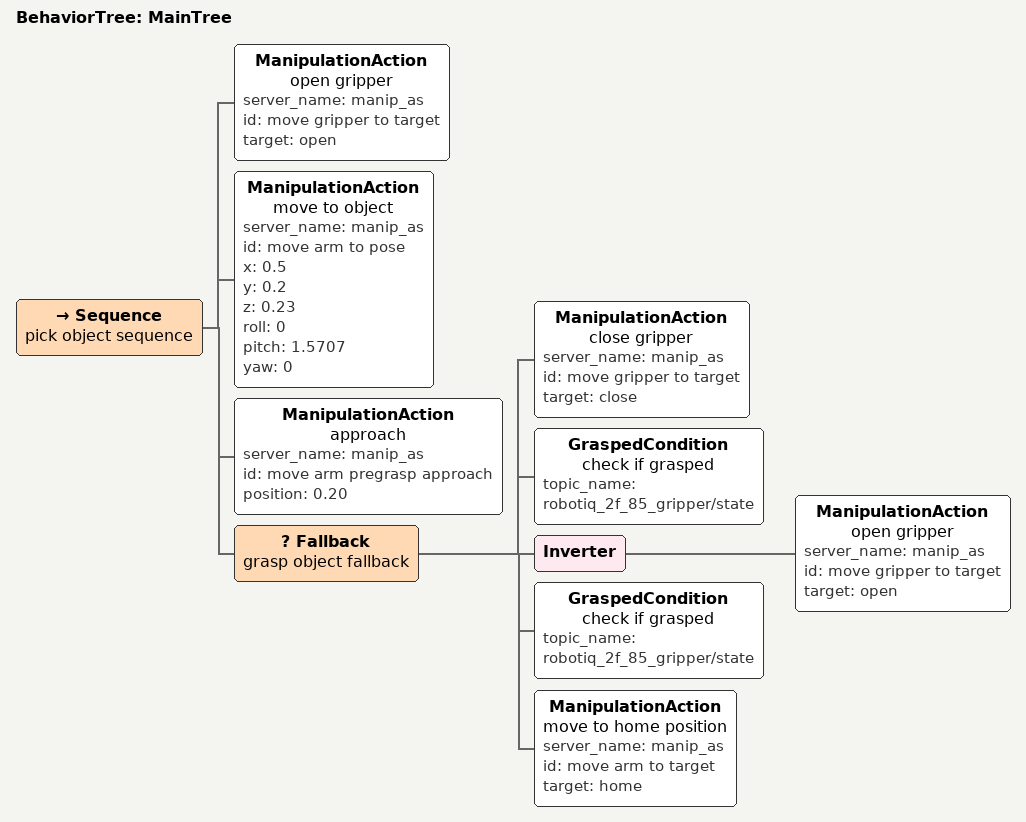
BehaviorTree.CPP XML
<root main_tree_to_execute="MainTree">

    <BehaviorTree ID="MainTree">

        <Sequence name="pick object sequence">
            <ManipulationAction
                name="open gripper"
                server_name="manip_as"
                id="move gripper to target"
                target="open"
            />
            <ManipulationAction
                name="move to object"
                server_name="manip_as"
                id="move arm to pose"
                x="0.5" y="0.2" z="0.23" roll="0" pitch="1.5707" yaw="0"
            />
            <ManipulationAction
                name="approach"
                server_name="manip_as"
                id="move arm pregrasp approach"
                position="0.20"
            />
            <Fallback name="grasp object fallback">
                <ManipulationAction
                    name="close gripper"
                    server_name="manip_as"
                    id="move gripper to target"
                    target="close"
                />
                <GraspedCondition
                    name="check if grasped"
                    topic_name="robotiq_2f_85_gripper/state"
                />
                <Inverter>
                    <ManipulationAction
                        name="open gripper"
                        server_name="manip_as"
                        id="move gripper to target"
                        target="open"
                    />
                </Inverter>
                <GraspedCondition
                    name="check if grasped"
                    topic_name="robotiq_2f_85_gripper/state"
                />
                <ManipulationAction
                    name="move to home position"
                    server_name="manip_as"
                    id="move arm to target"
                    target="home"
                />
            </Fallback>

        </Sequence>

    </BehaviorTree>

</root>
